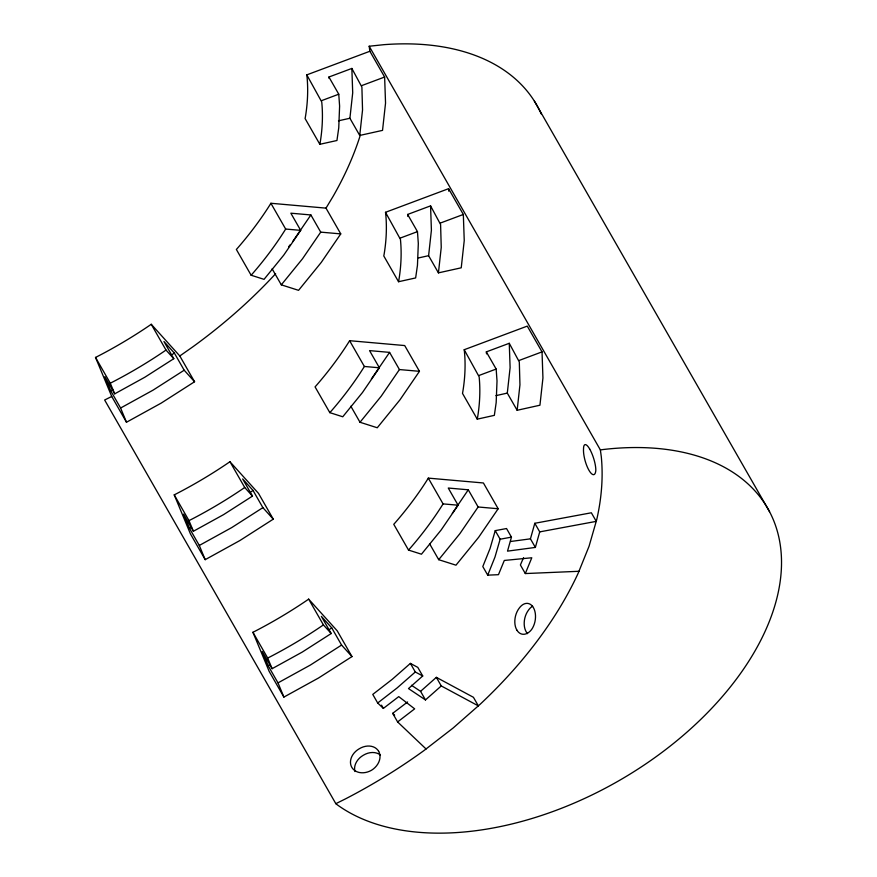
<?xml version="1.0" encoding="UTF-8"?>
<svg xmlns="http://www.w3.org/2000/svg" width="877" height="877" viewBox="0 0 877 877"><rect width="100%" height="100%" fill="white"/><g stroke="black" fill="none" stroke-linecap="round" stroke-linejoin="round"><path stroke-width="1.32" d="M369.875 51.261L384.63 77.033L385.54 103.113L382.536 130.377L359.734 135.442L362.541 109.987L361.894 87.086L351.852 68.439L328.919 77.023L338.763 94.201L339.607 106.084L338.752 127.823L336.943 140.506L319.842 144.299L320.127 142.874A310.239 189.717 -29.8 0 0 321.738 101.929L306.797 74.874L369.875 51.261L369.184 46.229L383.962 44.672A265.205 162.179 -29.8 0 1 541.252 113.977M359.734 135.442L349.901 118.263L352.707 92.809L351.852 68.439M407.63 214.448L417.463 231.627L418.318 243.51L417.463 265.249L415.643 277.932L398.542 281.725L398.827 280.3A310.239 189.717 -29.8 0 0 400.438 239.355L385.507 212.3L448.575 188.687L463.33 214.459L464.24 240.539L461.236 267.803L438.434 272.868L428.601 255.689L431.407 230.223L430.563 205.865L407.63 214.448L407.849 216.455M438.434 272.868L441.241 247.402L440.594 224.512L430.563 205.865M486.329 351.874L496.163 369.053L497.018 380.936L496.163 402.675L494.343 415.358L477.252 419.151L477.526 417.726A310.239 189.717 -29.8 0 0 479.138 376.781L464.207 349.726L527.274 326.112L542.03 351.874L542.94 377.965L539.936 405.218L517.145 410.283L507.301 393.104L510.107 367.649L509.263 343.291L486.329 351.874L486.549 353.88M517.145 410.283L519.951 384.828L519.305 361.938L509.263 343.291M539.728 531.879L596.272 521.366L591.35 512.782L534.806 523.284L539.728 531.879L535.365 547.423L507.52 551.14L511.455 537.13L506.533 528.535L495.231 530.64L490.068 548.476L482.799 566.553L487.722 575.148L498.465 574.687L504.308 560.458L531.791 557.761L525.312 573.558L579.006 571.289M495.231 530.64L500.142 539.223L494.979 557.059L487.722 575.148M534.806 523.284L530.442 538.84L535.365 547.423M523.558 557.64L520.39 564.963L525.312 573.558M340.758 233.896L326.003 208.134L270.894 203.267L270.006 204.747A310.239 189.717 -29.8 0 1 237.623 248.059L236.362 249.463L251.118 275.225L264.054 279.346L283.753 255.119L300.679 230.366L290.846 213.188L310.886 214.953L320.719 232.131L340.758 233.896L321.256 262.42L298.564 290.331L281.309 284.839L272.122 268.8M270.894 203.267L285.65 229.04L284.762 230.508A310.239 189.717 -29.8 0 1 252.379 273.832L251.118 275.225M310.886 214.953L292.666 241.603M326.003 208.134L333.052 196.448A379.039 231.791 -29.8 0 0 360.304 135.19M320.719 232.131L302.51 258.77L281.309 284.839M419.458 371.322L404.703 345.56L349.605 340.693L348.717 342.173A310.239 189.717 -29.8 0 1 316.323 385.485L315.062 386.878L329.818 412.65L342.764 416.772L362.453 392.545L379.39 367.792L369.546 350.614L389.585 352.379L399.43 369.557L419.458 371.322L399.956 399.846L377.263 427.757L360.008 422.265L350.833 406.226M349.605 340.693L364.361 366.465L363.473 367.934A310.239 189.717 -29.8 0 1 331.078 411.247L329.818 412.65M389.585 352.379L371.366 379.017M399.43 369.557L381.21 396.196L360.008 422.265M498.169 508.748L483.413 482.975L428.305 478.118L427.417 479.587A310.239 189.717 -29.8 0 1 395.023 522.911L393.762 524.303L408.518 550.076L421.464 554.198L441.164 529.971L458.09 505.207L448.257 488.029L468.285 489.804L478.129 506.983L498.169 508.748L478.667 537.272L455.974 565.183L438.719 559.69L429.533 543.652M428.305 478.118L443.06 503.891L442.172 505.36A310.239 189.717 -29.8 0 1 409.778 548.673L408.518 550.076M468.285 489.804L452.313 513.341M478.129 506.983L459.91 533.622L438.719 559.69M288.676 246.722L290.276 244.672M275.619 273.657L273.799 275.674A379.039 231.791 -29.8 0 1 192.907 346.777L179.807 355.974L151.239 324.282L149.594 325.433A310.239 189.717 -29.8 0 1 97.336 356.522L95.516 357.421L111.73 396.47L126.485 422.243L161.225 403.091L194.562 381.747L179.807 355.974M411.499 685.288L420.565 691.339L436.351 677.351L473.437 697.303L478.36 705.886L441.274 685.946L425.477 699.934L408.496 688.577L422.725 675.97L417.803 667.386L410.392 663.396L392.205 679.346L372.769 694.409L377.691 702.992L383.381 708.408L398.739 696.612L414.657 708.846L397.61 721.935L392.688 713.341L407.597 701.962M422.725 675.97L415.303 671.99L397.117 687.941L377.691 702.992M173.789 358.693L165.994 350.044L164.35 351.206A310.239 189.717 -29.8 0 1 112.092 382.284L110.283 383.194L114.701 393.839L144.848 377.22L173.789 358.693L163.955 341.515L174.337 353.036L184.181 370.215L194.562 381.747M172.451 354.363L174.337 353.036M184.181 370.215L153.036 390.155L120.598 408.035L126.485 422.243M229.938 461.697L228.294 462.859A310.239 189.717 -29.8 0 1 176.036 493.948L174.227 494.847L190.441 533.896L205.196 559.669L239.925 540.517L273.273 519.162L258.518 493.4L229.938 461.697L244.705 487.469L252.488 496.108L223.547 514.646L193.4 531.265L183.567 514.086L189.465 528.283L199.298 545.461L205.196 559.669M244.705 487.469L243.05 488.632A310.239 189.717 -29.8 0 1 190.791 519.71L188.983 520.62L193.4 531.265M251.162 491.789L253.047 490.462L262.881 507.64L273.273 519.162M262.881 507.64L231.736 527.581L199.298 545.461M308.649 599.123L306.994 600.285A310.239 189.717 -29.8 0 1 254.736 631.374L252.927 632.273L269.14 671.322L283.896 697.083L318.636 677.943L351.973 656.588L337.217 630.826L308.649 599.123L323.405 624.895L331.199 633.534L302.258 652.071L272.111 668.691L262.267 651.512L268.165 665.709L277.998 682.887L283.896 697.083M323.405 624.895L321.749 626.046A310.239 189.717 -29.8 0 1 269.502 657.136L267.682 658.035L272.111 668.691M329.862 629.204L331.747 627.888L341.581 645.066L351.973 656.588M341.581 645.066L310.447 665.007L277.998 682.887M120.598 408.035L110.754 390.857L112.826 389.837M111.73 396.47L104.648 400L335.836 803.683L337.744 805.152A265.205 162.179 -29.8 0 0 736.45 679.039A265.205 162.179 -29.8 0 0 603.716 449.462L600.372 449.912L369.184 46.229M189.465 528.283L191.526 527.252M268.165 665.709L270.237 664.678M335.836 803.683L345.143 799.057A379.039 231.791 -29.8 0 0 424.106 750.46L453.08 728.053L480.125 704.286A379.039 231.791 -29.8 0 0 578.228 573.087L589.092 546.163L596.733 519.601A379.039 231.791 -29.8 0 0 601.271 456.522L600.372 449.912M321.563 100.647L338.763 94.201M361.697 85.617L384.63 77.033M400.263 238.073L417.463 231.627M440.397 223.043L463.33 214.459M478.963 375.488L496.163 369.053M519.096 360.469L542.03 351.874M338.5 120.796L349.901 118.263M418.472 257.937L428.601 255.689M495.911 395.648L507.301 393.104M500.142 539.223L511.455 537.13M510.557 541.493L530.442 538.84M285.65 229.04L300.679 230.366M364.361 366.465L379.39 367.792M443.06 503.891L458.09 505.207M392.688 713.341L394.65 715.215M397.61 721.935L426.069 748.991M253.047 490.462L242.655 478.93L252.488 496.108M331.747 627.888L321.355 616.356L331.199 633.534M534.367 101.107L769.546 511.675M319.842 144.299L305.086 118.538L305.371 117.112A310.239 189.717 -29.8 0 0 306.972 76.167L306.797 74.874M398.542 281.725L383.786 255.963L384.071 254.538A310.239 189.717 -29.8 0 0 385.683 213.593L385.507 212.3M477.252 419.151L462.497 393.389L462.771 391.964A310.239 189.717 -29.8 0 0 464.382 351.008L464.207 349.726M436.351 677.351L441.274 685.946M410.392 663.396L415.303 671.99M420.565 691.339L425.477 699.934M381.539 705.185L383.381 708.408M151.239 324.282L165.994 350.044M95.516 357.421L110.283 383.194M174.227 494.847L188.983 520.62M252.927 632.273L267.682 658.035M114.701 393.839L104.856 376.661L110.754 390.857M328.919 77.023L329.105 78.393M448.575 188.687L448.75 191.175M527.515 633.654A15.643 10.272 -77.5 0 1 528.623 609.953A15.643 9.921 -80.4 0 1 532.646 606.204M380.41 755.042A15.643 12.355 -34.6 0 0 363.308 755.261A15.643 12.377 -30 0 0 354.955 771.552M516.772 629.949A15.643 10.272 -77.5 0 0 531.539 629.609A15.643 9.921 -80.4 0 0 533.435 607.673A15.643 9.921 -80.4 0 0 519.239 608.134A15.643 10.272 -77.5 0 0 516.772 629.949M589.739 449.134A15.643 4.144 72.4 0 0 583.523 448.827A15.643 4.703 74.3 0 0 588.906 470.193A15.643 4.703 74.3 0 0 595.823 470.302A15.643 4.144 72.4 0 0 589.739 449.134M378.678 751.348A15.643 12.355 -34.6 0 0 359.208 748.794A15.643 12.377 -30 0 0 351.798 767.331A15.643 12.377 -30 0 0 371.508 770.269A15.643 12.355 -34.6 0 0 378.678 751.348"/></g></svg>
